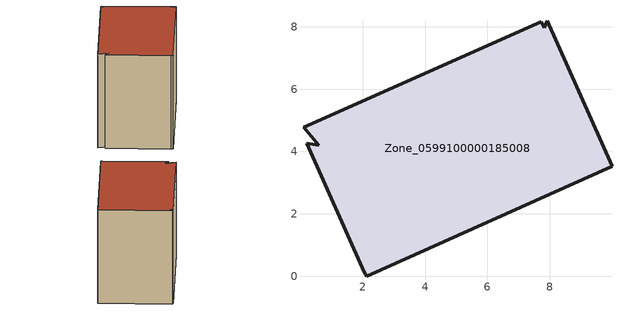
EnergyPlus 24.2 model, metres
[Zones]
Zone_0599100000185008
 floor ground (C_G): 2.04,0.13 0.2,4.27 0.59,4.2 0.1,4.77 7.73,8.17 7.82,7.97 7.91,8.19 10,3.52 2.13,0 z3.19
 wall outside (C_F): 2.13,0 10,3.52 7.91,8.19 7.82,7.97 7.73,8.17 0.1,4.77 0.59,4.2 0.2,4.27 2.04,0.13 2.13,0 z3.19:10.16
 roof outside (C_R): 0.2,4.27 2.04,0.13 2.13,0 10,3.52 7.91,8.19 7.82,7.97 7.73,8.17 0.1,4.77 0.59,4.2 z10.16
[BUILDING]
Pand.0599100000185008: North Axis=0; Terrain=City; Loads Convergence Tolerance Value=0.04; Temperature Convergence Tolerance Value=0.4; Solar Distribution=FullExterior; Maximum Number of Warmup Days=25; Minimum Number of Warmup Days=1
[Site:Location]
Rotterdam.The.Hague.AP_ZH_NLD Design_Conditions: Latitude=51.96; Longitude=4.45; Time Zone=1; Elevation=-4.5
[SITE:GROUNDTEMPERATURE:BUILDINGSURFACE]
18, 18, 18, 18, 18, 18, 18, 18, 18, 18, 18, 18
[MATERIAL] Thermal Absorptance=0.9; Solar Absorptance=0.7; Visible Absorptance=0.7
Name | Roughness | Thickness | Conductivity | Density | Specific Heat
G.TC.1946 | MediumSmooth | 0.15 | 1 | 540 | 1210
F.TC.1946 | Rough | 0.3 | 0.857143 | 1920 | 840
R.TC.1946 | MediumRough | 0.2 | 0.909091 | 1500 | 1000
[CONSTRUCTION]
C_G: G.TC.1946
C_F: F.TC.1946
C_R: R.TC.1946
[ZONE]
Zone_0599100000185008: Type=1; Multiplier=1; Ceiling Height=Autocalculate; Volume=Autocalculate; Floor Area=autocalculate; Part of Total Floor Area=Yes
[ZONEINFILTRATION:DESIGNFLOWRATE]
Infil_Zone_0599100000185008: Zone or ZoneList or Space or SpaceList=Zone_0599100000185008; Schedule=AlwaysOn; Design Flow Rate Calculation Method=Flow/Area; Flow Rate per Floor Area=0.003; Constant Term Coefficient=1; Temperature Term Coefficient=0; Velocity Term Coefficient=0; Velocity Squared Term Coefficient=0
[HVACTEMPLATE:ZONE:IDEALLOADSAIRSYSTEM]
Zone_0599100000185008: Maximum Heating Supply Air Temperature=50; Minimum Cooling Supply Air Temperature=13; Maximum Heating Supply Air Humidity Ratio=0.0156; Minimum Cooling Supply Air Humidity Ratio=0.0077; Heating Limit=NoLimit; Cooling Limit=NoLimit; Dehumidification Control Type=ConstantSensibleHeatRatio; Cooling Sensible Heat Ratio=0.7; Dehumidification Setpoint=60; Humidification Control Type=None; Humidification Setpoint=30; Outdoor Air Method=None; Outdoor Air Flow Rate per Person=0.00944; Outdoor Air Flow Rate per Zone Floor Area=0; Outdoor Air Flow Rate per Zone=0; Demand Controlled Ventilation Type=None; Outdoor Air Economizer Type=NoEconomizer; Heat Recovery Type=None; Sensible Heat Recovery Effectiveness=0.7; Latent Heat Recovery Effectiveness=0.65
[ZONECONTROL:THERMOSTAT]
ThermostatControl_Zone_0599100000185008: Zone or ZoneList=Zone_0599100000185008; Control Type Schedule=DualSetpointControlType; Control 1=Thermostat_Zone_0599100000185008; Temperature Difference Between Cutout And Setpoint=0
[THERMOSTATSETPOINT:DUALSETPOINT]
Thermostat_Zone_0599100000185008: Heating Setpoint Temperature Schedule=HeatingSetpoint_Zone_0599100000185008; Cooling Setpoint Temperature Schedule=CoolingSetpoint_Zone_0599100000185008
[SCHEDULE:COMPACT]
HeatingSetpoint_Zone_0599100000185008: Through: 12/31, For: AllDays, Until: 24:00, 21
CoolingSetpoint_Zone_0599100000185008: Through: 12/31, For: AllDays, Until: 24:00, 24
DualSetpointControlType: Through: 12/31, For: AllDays, Until: 24:00, 4
AlwaysOn: Through: 12/31, For: AllDays, Until: 24:00, 1
